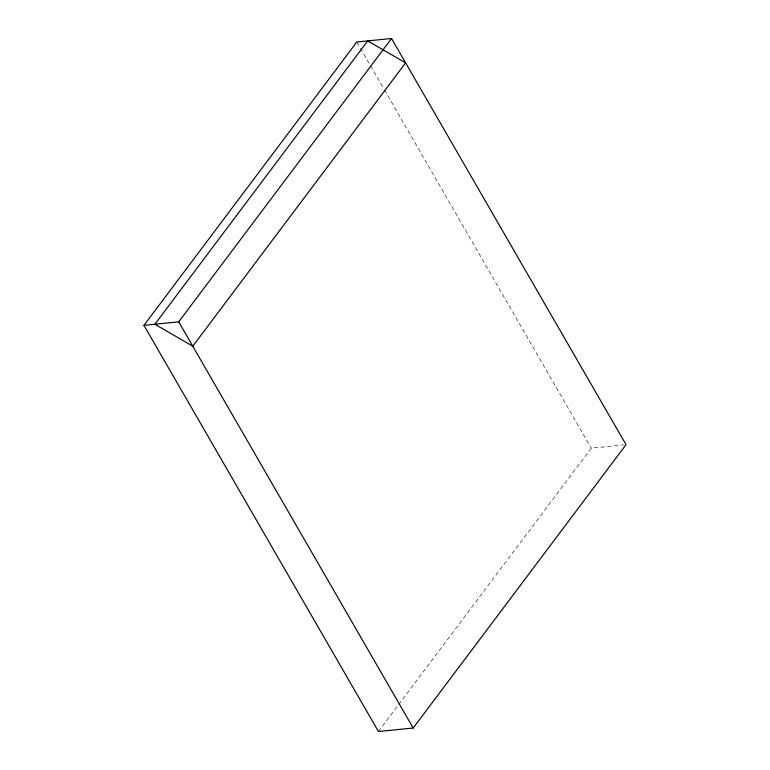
<?xml version="1.0" encoding="UTF-8"?>
<svg xmlns="http://www.w3.org/2000/svg" width="770" height="770" viewBox="0 0 770 770"><rect width="100%" height="100%" fill="white"/><g stroke="black" fill="none" stroke-linecap="round" stroke-linejoin="round"><path stroke-width="0.58" stroke-dasharray="3.85 2.89" d="M378.455 731.5L591.293 448.15L623.719 444.887M356.799 41.984L359.811 47.191M360.408 48.24L383.855 88.858M384.461 89.898L591.293 448.15"/><path stroke-width="1.16" d="M143.961 325.344L356.799 41.984L391.545 38.5L626.039 444.656L413.201 728.016L378.455 731.5L143.961 325.344L178.707 321.85L391.545 38.5M178.707 321.85L413.201 728.016M367.723 40.897L154.885 324.247L192.769 346.221L405.607 62.87L367.723 40.897"/></g></svg>
